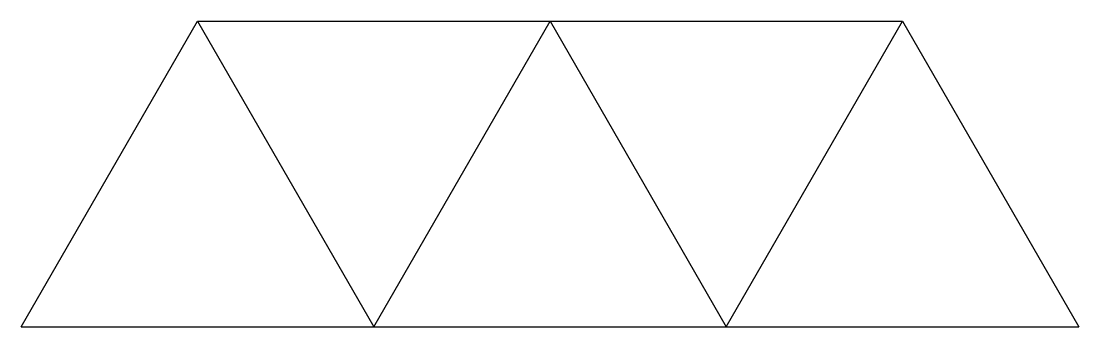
# Model space of a CAD drawing. Header units: millimetres. Extents: x 0 to 2000, y 0 to 577.
import ezdxf

# ---------------------------------------------------------------- set-up
doc = ezdxf.new("R2010")
doc.units = ezdxf.units.MM

msp = doc.modelspace()

# ---------------------------------------------------------------- linework, layer by layer
at = {"color": 7, "linetype": 'Continuous'}
for p, q in [((0, 0), (333.3, 577.4)), ((333.3, 577.4), (666.7, 0)), ((333.3, 577.4), (1666.7, 577.4)), ((666.7, 0), (1000, 577.4)), ((1000, 577.4), (1333.3, 0)), ((1333.3, 0), (1666.7, 577.4)), ((1666.7, 577.4), (2000, 0)), ((0, 0), (2000, 0))]:
    msp.add_line(p, q, dxfattribs=at)

doc.saveas('drawing.dxf')
